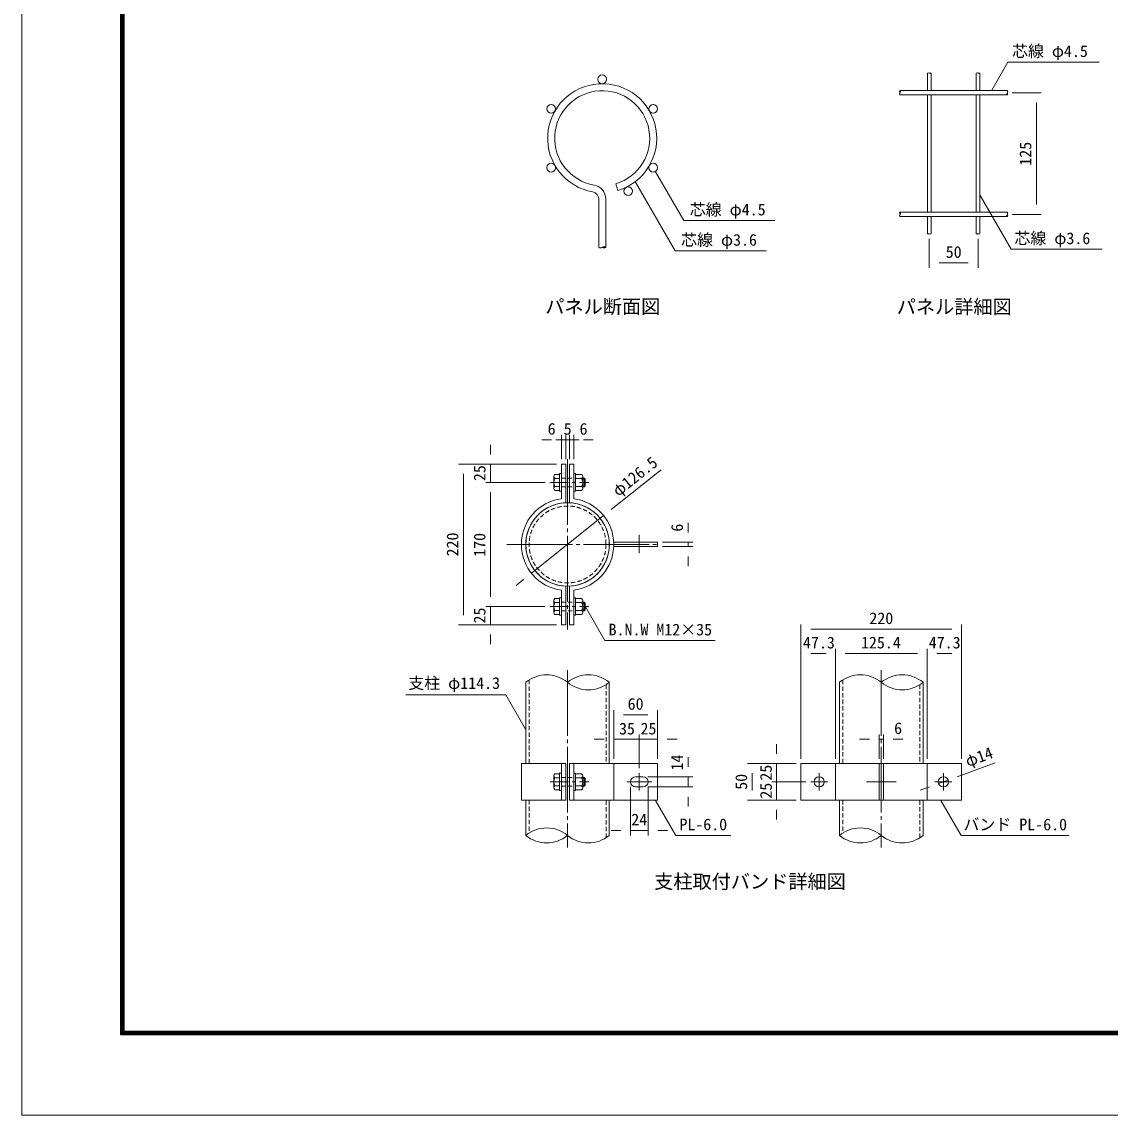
# Model space of a CAD drawing. Units: millimetres, scale not verified, with parts at other scales. Extents: x -6299 to 6301, y -4455 to 4455.
# Drawn here: x -6299 to -1829, y -4455 to 36 of the extents above; entities that cross this region are included whole.
import ezdxf
from ezdxf.enums import TextEntityAlignment as Align

# ---------------------------------------------------------------- set-up
doc = ezdxf.new("R2010")
doc.units = ezdxf.units.MM
doc.header["$LTSCALE"] = 15
for name, pattern in [('CHAIN1', [8, 5, -1, 1, -1]), ('DASHED1', [1.8, 1.2, -0.6]), ('LONG_CHAIN', [21, 18, -1, 1, -1])]:
    doc.linetypes.add(name, pattern=pattern)
for name, color, linetype, lineweight in [('0-0_D-STR-TXT', 7, 'Continuous', 9), ('0-1_D-TTL', 7, 'Continuous', 9), ('0-2_D-TTL-TXT', 7, 'Continuous', 9), ('0-3_D-STR2', 7, 'Continuous', 9), ('0-4_D-STR-DIM', 7, 'Continuous', 9), ('0-5_0', 7, 'Continuous', 9), ('0-7_D-BMK', 2, 'LONG_CHAIN', 9), ('0-8_D-STR3', 3, 'Continuous', 9), ('0-A_GR', 7, 'Continuous', 9), ('0-C_CENTER', 2, 'CHAIN1', 9)]:
    doc.layers.add(name, color=color, linetype=linetype, lineweight=lineweight)
doc.styles.add('ＭＳ ゴシック', font='')
doc.styles.get('ＭＳ ゴシック').set_extended_font_data('MS Gothic')

msp = doc.modelspace()

# ---------------------------------------------------------------- linework, layer by layer
at = {"layer": '0-0_D-STR-TXT'}
for points in [[(-1874.58, -128.9), (-2248.89, -128.9), (-2315.16, -243.69)], [(-3206.21, -779.69), (-3580.52, -779.69), (-3695.84, -579.95)], [(-3241.79, -904.25), (-3616.1, -904.25), (-3779.12, -621.89)], [(-1861.88, -897.73), (-2236.19, -897.73), (-2363.6, -677.05)], [(-3452.03, -2505.25), (-3904.45, -2505.25), (-3984.11, -2367.26)], [(-4722.13, -2728.12), (-4311.64, -2728.12), (-4230.16, -2869.25)], [(-3387.44, -3305.83), (-3613.42, -3305.83), (-3696.24, -3162.39)], [(-1998.31, -3305.83), (-2441.68, -3305.83), (-2524.5, -3162.39)]]:
    msp.add_lwpolyline(points, dxfattribs=at)
at = {"layer": '0-1_D-TTL', "color": 2}
msp.add_lwpolyline([(-6298.99, 4455), (6301.01, 4455), (6301.01, -4455), (-6298.99, -4455)], close=True, dxfattribs=at)
at = {"layer": '0-1_D-TTL'}
for points in [[(-5893.99, 4125), (5896.01, 4125), (5896.01, -4125), (-5893.99, -4125)], [(-5890.24, 4121.25), (5892.26, 4121.25), (5892.26, -4121.25), (-5890.24, -4121.25)], [(-5886.49, 4117.5), (5888.51, 4117.5), (5888.51, -4117.5), (-5886.49, -4117.5)], [(-5882.74, 4113.75), (5884.76, 4113.75), (5884.76, -4113.75), (-5882.74, -4113.75)], [(-5878.99, 4110), (5881.01, 4110), (5881.01, -4110), (-5878.99, -4110)]]:
    msp.add_lwpolyline(points, close=True, dxfattribs=at)
at = {"layer": '0-3_D-STR2'}
for p, q in [((-2579, -174.43), (-2579, -245.43)), ((-2564.6, -174.43), (-2564.6, -245.43)), ((-2379, -174.43), (-2379, -245.43)), ((-2364.6, -174.43), (-2364.6, -245.43)), ((-2691.8, -245.43), (-2251.8, -245.43)), ((-2691.8, -263.43), (-2251.8, -263.43)), ((-2579, -263.43), (-2579, -745.43)), ((-2564.6, -263.43), (-2564.6, -745.43)), ((-2379, -263.43), (-2379, -745.43)), ((-2364.6, -263.43), (-2364.6, -745.43)), ((-3859.64, -628.69), (-3851.41, -656.29)), ((-3929.82, -889.89), (-3929.82, -690.71)), ((-3901.02, -889.89), (-3901.02, -690.71)), ((-2691.8, -745.43), (-2251.8, -745.43)), ((-2691.8, -763.43), (-2251.8, -763.43)), ((-2579, -763.43), (-2579, -834.43)), ((-2564.6, -763.43), (-2564.6, -834.43)), ((-2379, -763.43), (-2379, -834.43)), ((-2364.6, -763.43), (-2364.6, -834.43))]:
    msp.add_line(p, q, dxfattribs=at)
for centre in [(-3915.42, -199.63), (-4125, -320.63), (-3705.84, -320.63), (-4125, -562.63), (-3705.84, -562.63), (-3808.88, -658.92)]:
    msp.add_circle(centre, 18, dxfattribs=at)
for centre, radius, start, end in [((-3915.42, -441.63), 224, 286.60421, 260.16066), ((-3915.42, -441.63), 195.2, 286.60421, 260.16066), ((-3958.62, -690.71), 28.8, 0, 80.16066), ((-3958.62, -690.71), 57.6, 0, 80.16066)]:
    msp.add_arc(centre, radius, start, end, dxfattribs=at)
at = {"layer": '0-4_D-STR-DIM'}
for p, q in [((-2231.8, -254.43), (-2111.8, -254.43)), ((-2131.8, -714.43), (-2131.8, -294.43)), ((-2231.8, -754.43), (-2111.8, -754.43)), ((-2571.8, -854.43), (-2571.8, -974.15)), ((-2371.8, -854.43), (-2371.8, -974.15)), ((-2531.8, -954.15), (-2411.8, -954.15)), ((-4083.21, -1760.53), (-4083.21, -1660.53)), ((-4065.21, -1760.49), (-4065.21, -1660.53)), ((-4065.21, -1760.49), (-4065.21, -1660.53)), ((-4050.21, -1760.53), (-4050.21, -1660.53)), ((-4050.21, -1760.49), (-4050.21, -1660.53)), ((-4032.21, -1760.53), (-4032.21, -1660.53)), ((-4373.72, -1740.53), (-4373.72, -1700.53)), ((-4123.21, -1680.53), (-4163.21, -1680.53)), ((-4065.21, -1680.53), (-4105.21, -1680.53)), ((-4050.21, -1680.53), (-4090.21, -1680.53)), ((-4083.21, -1680.53), (-4065.21, -1680.53)), ((-4050.21, -1680.53), (-4065.21, -1680.53)), ((-4065.21, -1680.53), (-4025.21, -1680.53)), ((-4050.21, -1680.53), (-4010.21, -1680.53)), ((-4032.21, -1680.53), (-4050.21, -1680.53)), ((-3992.21, -1680.53), (-3952.21, -1680.53)), ((-4103.21, -1780.53), (-4505.16, -1780.53)), ((-4103.21, -1780.53), (-4393.72, -1780.53)), ((-4373.72, -1855.53), (-4373.72, -1780.53)), ((-4485.16, -2400.53), (-4485.16, -1820.53)), ((-3673.63, -1803.7), (-3878.34, -1966.98)), ((-4149.11, -1855.53), (-4393.72, -1855.53)), ((-4149.11, -1855.53), (-4393.72, -1855.53)), ((-4373.72, -2325.53), (-4373.72, -1895.53)), ((-4373.72, -1895.53), (-4373.72, -1935.53)), ((-4206.29, -2228.56), (-3909.61, -1991.92)), ((-3562.97, -2061.53), (-3562.97, -2021.53)), ((-3667.97, -2101.53), (-3542.97, -2101.53)), ((-3562.97, -2119.53), (-3562.97, -2101.53)), ((-3667.97, -2119.53), (-3542.97, -2119.53)), ((-3562.97, -2159.53), (-3562.97, -2199.53)), ((-4373.72, -2325.53), (-4373.72, -2285.53)), ((-4237.56, -2253.5), (-4268.83, -2278.44)), ((-4149.11, -2365.53), (-4393.72, -2365.53)), ((-4149.11, -2365.53), (-4393.72, -2365.53)), ((-4373.72, -2440.53), (-4373.72, -2365.53)), ((-4103.21, -2440.53), (-4505.16, -2440.53)), ((-4103.21, -2440.53), (-4393.72, -2440.53)), ((-3099.13, -2990.66), (-3099.13, -2438.76)), ((-3059.13, -2458.76), (-2479.13, -2458.76)), ((-2439.13, -2990.66), (-2439.13, -2438.76)), ((-4373.72, -2480.53), (-4373.72, -2520.53)), ((-3099.13, -2990.66), (-3099.13, -2538.76)), ((-3059.13, -2558.76), (-2997.23, -2558.76)), ((-2957.23, -2990.66), (-2957.23, -2538.76)), ((-2957.23, -2990.66), (-2957.23, -2538.76)), ((-2917.23, -2558.76), (-2621.03, -2558.76)), ((-2581.03, -2990.66), (-2581.03, -2538.76)), ((-2581.03, -2990.66), (-2581.03, -2538.76)), ((-2541.03, -2558.76), (-2479.13, -2558.76)), ((-2439.13, -2990.66), (-2439.13, -2538.76)), ((-3867.96, -2990.66), (-3867.96, -2790.66)), ((-3727.97, -2810.66), (-3827.96, -2810.66)), ((-3687.97, -2990.66), (-3687.97, -2790.66)), ((-3907.96, -2910.66), (-3947.96, -2910.66)), ((-3867.96, -2990.66), (-3867.96, -2890.66)), ((-3762.97, -2910.66), (-3867.96, -2910.66)), ((-3762.97, -3029.66), (-3762.97, -2890.62)), ((-3762.97, -3029.66), (-3762.97, -2890.66)), ((-3727.97, -2910.62), (-3762.97, -2910.62)), ((-3762.97, -2910.66), (-3722.97, -2910.66)), ((-3687.97, -2910.62), (-3727.97, -2910.62)), ((-3687.97, -2990.66), (-3687.97, -2890.62)), ((-3647.97, -2910.62), (-3607.97, -2910.62)), ((-2818.13, -2910.62), (-2858.13, -2910.62)), ((-2778.13, -2990.66), (-2778.13, -2890.62)), ((-2778.13, -2910.62), (-2760.13, -2910.62)), ((-2760.13, -2990.66), (-2760.13, -2890.62)), ((-2720.13, -2910.62), (-2680.13, -2910.62)), ((-3199.13, -2970.66), (-3199.13, -2930.66)), ((-3562.97, -3024.66), (-3562.97, -2984.66)), ((-2301.1, -3007.53), (-2456.86, -3064.66)), ((-3119.13, -3010.66), (-3319.13, -3010.66)), ((-3299.13, -3120.66), (-3299.13, -3050.66)), ((-3119.13, -3010.66), (-3219.13, -3010.66)), ((-3199.13, -3010.66), (-3199.13, -3050.66)), ((-3199.13, -3050.66), (-3199.13, -3085.66)), ((-3728.1, -3064.66), (-3542.97, -3064.66)), ((-3562.97, -3106.66), (-3562.97, -3064.66)), ((-3079.13, -3085.66), (-3219.13, -3085.66)), ((-3079.13, -3085.66), (-3219.13, -3085.66)), ((-3199.13, -3120.66), (-3199.13, -3085.66)), ((-2533.85, -3092.89), (-2494.42, -3078.43)), ((-3798.97, -3105.66), (-3798.97, -3305.66)), ((-3728.1, -3106.66), (-3542.97, -3106.66)), ((-3726.97, -3105.66), (-3726.97, -3305.66)), ((-3199.13, -3160.66), (-3199.13, -3120.66)), ((-2571.4, -3106.66), (-2608.96, -3120.43)), ((-3562.97, -3146.66), (-3562.97, -3186.66)), ((-3119.13, -3160.66), (-3319.13, -3160.66)), ((-3119.13, -3160.66), (-3219.13, -3160.66)), ((-3199.13, -3200.66), (-3199.13, -3240.66)), ((-3838.97, -3285.66), (-3878.97, -3285.66)), ((-3798.97, -3285.66), (-3726.97, -3285.66)), ((-3686.97, -3285.66), (-3646.97, -3285.66))]:
    msp.add_line(p, q, dxfattribs=at)
for centre, radius, start, end in [((-2575.4, -178.05), 5.11, 45.18146, 134.81854), ((-2568.2, -178.05), 5.11, 45.18146, 134.81854), ((-2568.2, -170.8), 5.11, 225.18146, 314.81854), ((-2375.4, -178.05), 5.11, 45.18146, 134.81854), ((-2368.2, -178.05), 5.11, 45.18146, 134.81854), ((-2368.2, -170.8), 5.11, 225.18146, 314.81854), ((-2687.27, -249.93), 6.38, 135.18146, 224.81854), ((-2687.27, -258.93), 6.38, 135.18146, 224.81854), ((-2696.33, -249.93), 6.38, 315.18146, 44.81854), ((-2247.27, -258.93), 6.38, 135.18146, 224.81854), ((-2256.33, -249.93), 6.38, 315.18146, 44.81854), ((-2256.33, -258.93), 6.38, 315.18146, 44.81854), ((-2687.27, -749.93), 6.38, 135.18146, 224.81854), ((-2687.27, -758.93), 6.38, 135.18146, 224.81854), ((-2696.33, -749.93), 6.38, 315.18146, 44.81854), ((-2247.27, -758.93), 6.38, 135.18146, 224.81854), ((-2256.33, -749.93), 6.38, 315.18146, 44.81854), ((-2256.33, -758.93), 6.38, 315.18146, 44.81854), ((-2575.4, -838.05), 5.11, 45.18146, 134.81854), ((-2575.4, -830.8), 5.11, 225.18146, 314.81854), ((-2568.2, -830.8), 5.11, 225.18146, 314.81854), ((-2375.4, -838.05), 5.11, 45.18146, 134.81854), ((-2375.4, -830.8), 5.11, 225.18146, 314.81854), ((-2368.2, -830.8), 5.11, 225.18146, 314.81854), ((-3922.62, -880.29), 12, 233.12027, 306.87973), ((-3908.22, -899.48), 12, 53.12027, 126.87973), ((-3908.22, -880.29), 12, 233.12027, 306.87973)]:
    msp.add_arc(centre, radius, start, end, dxfattribs=at)
at = {"layer": '0-5_0'}
for p, q in [((-4083.21, -1922.5), (-4083.21, -1780.53)), ((-4065.21, -1780.53), (-4083.21, -1780.53)), ((-4065.21, -1938.94), (-4065.21, -1780.53)), ((-4050.21, -1938.94), (-4050.21, -1780.53)), ((-4050.21, -1780.53), (-4032.21, -1780.53)), ((-4032.21, -1922.5), (-4032.21, -1780.53)), ((-4114.11, -1830.85), (-4114.11, -1880.21)), ((-4109.4, -1822.68), (-4090.11, -1822.68)), ((-4109.4, -1839.02), (-4090.11, -1839.02)), ((-4090.11, -1819.53), (-4090.11, -1891.53)), ((-4090.11, -1819.53), (-4083.21, -1819.53)), ((-4032.21, -1819.53), (-4025.31, -1819.53)), ((-4025.31, -1819.53), (-4025.31, -1891.53)), ((-4000.03, -1822.68), (-4025.31, -1822.68)), ((-4000.03, -1839.02), (-4025.31, -1839.02)), ((-3995.31, -1830.85), (-3995.31, -1880.21)), ((-3995.31, -1837.53), (-3989.61, -1837.53)), ((-3989.61, -1837.53), (-3989.61, -1873.53)), ((-3989.61, -1837.53), (-3985.11, -1842.03)), ((-4109.4, -1872.04), (-4090.11, -1872.04)), ((-4000.03, -1872.04), (-4025.31, -1872.04)), ((-3995.31, -1842.03), (-3985.11, -1842.03)), ((-3995.31, -1869.03), (-3985.11, -1869.03)), ((-3995.31, -1873.53), (-3989.61, -1873.53)), ((-3989.61, -1873.53), (-3985.11, -1869.03)), ((-3985.11, -1842.03), (-3985.11, -1869.03)), ((-4109.4, -1888.38), (-4090.11, -1888.38)), ((-4090.11, -1891.53), (-4083.21, -1891.53)), ((-4032.21, -1891.53), (-4025.31, -1891.53)), ((-4000.03, -1888.38), (-4025.31, -1888.38)), ((-3868.18, -2101.53), (-3687.97, -2101.53)), ((-3687.97, -2101.53), (-3687.97, -2119.53)), ((-3868.18, -2119.53), (-3687.97, -2119.53)), ((-4065.21, -2282.12), (-4065.21, -2440.53)), ((-4050.21, -2282.12), (-4050.21, -2440.53)), ((-4109.4, -2332.68), (-4090.11, -2332.68)), ((-4090.11, -2329.53), (-4090.11, -2401.53)), ((-4090.11, -2329.53), (-4083.21, -2329.53)), ((-4083.21, -2298.56), (-4083.21, -2440.53)), ((-4032.21, -2298.56), (-4032.21, -2440.53)), ((-4032.21, -2329.53), (-4025.31, -2329.53)), ((-4025.31, -2329.53), (-4025.31, -2401.53)), ((-4000.03, -2332.68), (-4025.31, -2332.68)), ((-4114.11, -2340.85), (-4114.11, -2390.21)), ((-4109.4, -2349.02), (-4090.11, -2349.02)), ((-4000.03, -2349.02), (-4025.31, -2349.02)), ((-3995.31, -2340.85), (-3995.31, -2390.21)), ((-3995.31, -2347.53), (-3989.61, -2347.53)), ((-3995.31, -2352.03), (-3985.11, -2352.03)), ((-3995.31, -2379.03), (-3985.11, -2379.03)), ((-3989.61, -2347.53), (-3989.61, -2383.53)), ((-3989.61, -2347.53), (-3985.11, -2352.03)), ((-3989.61, -2383.53), (-3985.11, -2379.03)), ((-3985.11, -2352.03), (-3985.11, -2379.03)), ((-4109.4, -2382.04), (-4090.11, -2382.04)), ((-4109.4, -2398.38), (-4090.11, -2398.38)), ((-4090.11, -2401.53), (-4083.21, -2401.53)), ((-4032.21, -2401.53), (-4025.31, -2401.53)), ((-4000.03, -2382.04), (-4025.31, -2382.04)), ((-4000.03, -2398.38), (-4025.31, -2398.38)), ((-3995.31, -2383.53), (-3989.61, -2383.53)), ((-4065.21, -2440.53), (-4083.21, -2440.53)), ((-4050.21, -2440.53), (-4032.21, -2440.53)), ((-4229.16, -2676.83), (-4229.16, -3010.66)), ((-3886.27, -2676.83), (-3886.27, -3010.66)), ((-2940.58, -2676.83), (-2940.58, -3010.66)), ((-2597.68, -2676.83), (-2597.68, -3010.66)), ((-4247.46, -3010.66), (-4065.21, -3010.66)), ((-4247.46, -3160.66), (-4247.46, -3010.66)), ((-4109.4, -3052.81), (-4090.11, -3052.81)), ((-4090.11, -3049.66), (-4090.11, -3121.66)), ((-4090.11, -3049.66), (-4083.21, -3049.66)), ((-4083.21, -3010.66), (-4083.21, -3160.66)), ((-4065.21, -3010.66), (-4065.21, -3160.66)), ((-4050.21, -3010.66), (-3687.97, -3010.66)), ((-4050.21, -3010.66), (-4050.21, -3160.66)), ((-4032.22, -3010.66), (-4032.22, -3160.66)), ((-4032.21, -3049.66), (-4025.31, -3049.66)), ((-4025.31, -3049.66), (-4025.31, -3121.66)), ((-4000.03, -3052.81), (-4025.31, -3052.81)), ((-3867.96, -3010.66), (-3867.96, -3160.66)), ((-3687.97, -3010.66), (-3687.97, -3160.66)), ((-3099.13, -3010.66), (-2439.13, -3010.66)), ((-3099.13, -3010.66), (-3099.13, -3160.66)), ((-2957.23, -3010.66), (-2957.23, -3160.66)), ((-2778.13, -3010.66), (-2778.13, -3160.66)), ((-2760.13, -3010.66), (-2760.13, -3160.66)), ((-2581.03, -3010.66), (-2581.03, -3160.66)), ((-2439.13, -3010.66), (-2439.13, -3160.66)), ((-4114.11, -3060.98), (-4114.11, -3110.34)), ((-4109.4, -3069.14), (-4090.11, -3069.14)), ((-4000.03, -3069.14), (-4025.31, -3069.14)), ((-3995.31, -3060.98), (-3995.31, -3110.34)), ((-3995.31, -3067.66), (-3989.61, -3067.66)), ((-3995.31, -3072.16), (-3985.11, -3072.16)), ((-3989.61, -3067.66), (-3989.61, -3103.66)), ((-3989.61, -3067.66), (-3985.11, -3072.16)), ((-3985.11, -3072.16), (-3985.11, -3099.16)), ((-3777.97, -3064.66), (-3747.97, -3064.66)), ((-4109.4, -3102.17), (-4090.11, -3102.17)), ((-4109.4, -3118.51), (-4090.11, -3118.51)), ((-4090.11, -3121.66), (-4083.21, -3121.66)), ((-4032.21, -3121.66), (-4025.31, -3121.66)), ((-4000.03, -3102.17), (-4025.31, -3102.17)), ((-4000.03, -3118.51), (-4025.31, -3118.51)), ((-3995.31, -3099.16), (-3985.11, -3099.16)), ((-3995.31, -3103.66), (-3989.61, -3103.66)), ((-3989.61, -3103.66), (-3985.11, -3099.16)), ((-3777.97, -3106.66), (-3747.97, -3106.66)), ((-4247.46, -3160.66), (-4065.21, -3160.66)), ((-4229.16, -3160.66), (-4229.16, -3305.83)), ((-4050.21, -3160.66), (-3687.97, -3160.66)), ((-3886.27, -3305.83), (-3886.27, -3160.66)), ((-3099.13, -3160.66), (-2439.13, -3160.66)), ((-2940.58, -3160.66), (-2940.58, -3305.83)), ((-2597.68, -3305.83), (-2597.68, -3160.66))]:
    msp.add_line(p, q, dxfattribs=at)
for centre in [(-3024.13, -3085.66), (-2514.13, -3085.66)]:
    msp.add_circle(centre, 21, dxfattribs=at)
for centre, radius, start, end in [((-4104.68, -1830.85), 9.43, 120, 240), ((-4082.84, -1855.53), 31.27, 148.12432, 211.87568), ((-4004.75, -1830.85), 9.43, 300, 60), ((-4026.59, -1855.53), 31.27, 328.12432, 31.87568), ((-4104.68, -1880.21), 9.43, 120, 240), ((-4004.75, -1880.21), 9.43, 300, 60), ((-4057.71, -2110.53), 189.75, 97.72319, 262.27681), ((-4057.71, -2110.53), 189.75, 277.72319, 82.27681), ((-4057.71, -2110.53), 171.75, 92.50279, 267.49721), ((-4057.71, -2110.53), 171.75, 272.50279, 87.49721), ((-4104.68, -2340.85), 9.43, 120, 240), ((-4004.75, -2340.85), 9.43, 300, 60), ((-4082.84, -2365.53), 31.27, 148.12432, 211.87568), ((-4026.59, -2365.53), 31.27, 328.12432, 31.87568), ((-4104.68, -2390.21), 9.43, 120, 240), ((-4004.75, -2390.21), 9.43, 300, 60), ((-4143.44, -2780.39), 134.44, 50.38442, 129.61558), ((-3971.99, -2780.39), 134.44, 50.38442, 129.61558), ((-2854.86, -2780.39), 134.44, 50.38442, 129.61558), ((-2683.41, -2780.39), 134.44, 50.38442, 129.61558), ((-3971.99, -2573.26), 134.44, 230.38442, 309.61558), ((-2683.41, -2573.26), 134.44, 230.38442, 309.61558), ((-4104.68, -3060.98), 9.43, 120, 240), ((-4004.75, -3060.98), 9.43, 300, 60), ((-4082.84, -3085.66), 31.27, 148.12432, 211.87568), ((-4026.59, -3085.66), 31.27, 328.12432, 31.87568), ((-3777.97, -3085.66), 21, 90, 270), ((-3747.97, -3085.66), 21, 270, 90), ((-4104.68, -3110.34), 9.43, 120, 240), ((-4004.75, -3110.34), 9.43, 300, 60), ((-4143.44, -3409.4), 134.44, 50.38442, 129.61558), ((-2854.86, -3409.4), 134.44, 50.38442, 129.61558), ((-4143.44, -3202.27), 134.44, 230.38442, 309.61558), ((-3971.99, -3202.27), 134.44, 230.38442, 309.61558), ((-2854.86, -3202.27), 134.44, 230.38442, 309.61558), ((-2683.41, -3202.27), 134.44, 230.38442, 309.61558)]:
    msp.add_arc(centre, radius, start, end, dxfattribs=at)
at = {"layer": '0-7_D-BMK'}
for p, q in [((-4057.71, -1760.05), (-4057.71, -2460.05)), ((-4307.71, -2110.53), (-3687.97, -2110.53)), ((-4057.71, -2626.83), (-4057.71, -3355.83)), ((-2769.13, -2626.83), (-2769.13, -3355.83)), ((-3762.97, -3049.66), (-3762.97, -3121.66)), ((-3024.13, -3050.66), (-3024.13, -3120.66)), ((-2514.13, -3050.66), (-2514.13, -3120.66)), ((-3813.97, -3085.66), (-3711.97, -3085.66)), ((-2989.13, -3085.66), (-3059.13, -3085.66)), ((-2707.96, -3085.66), (-2830.31, -3085.66)), ((-2549.13, -3085.66), (-2479.13, -3085.66))]:
    msp.add_line(p, q, dxfattribs=at)
at = {"layer": '0-8_D-STR3', "color": 4, "linetype": 'DASHED1'}
for p, q in [((-4215.66, -2667), (-4215.66, -3010.66)), ((-3899.77, -2686.66), (-3899.77, -3010.66)), ((-2927.08, -2667), (-2927.08, -3010.66)), ((-2611.18, -2686.66), (-2611.18, -3010.66)), ((-4215.66, -3160.66), (-4215.66, -3296.01)), ((-3899.77, -3315.66), (-3899.77, -3160.66)), ((-2927.08, -3160.66), (-2927.08, -3296.01)), ((-2611.18, -3315.66), (-2611.18, -3160.66))]:
    msp.add_line(p, q, dxfattribs=at)
msp.add_circle((-4057.71, -2110.53), 157.95, dxfattribs=at)
at = {"layer": '0-A_GR', "color": 4, "linetype": 'DASHED1'}
for p, q in [((-4083.21, -1837.53), (-4032.21, -1837.53)), ((-4083.21, -1873.53), (-4032.21, -1873.53)), ((-4083.21, -2347.53), (-4032.21, -2347.53)), ((-4083.21, -2383.53), (-4032.21, -2383.53)), ((-4083.21, -3067.66), (-4032.21, -3067.66)), ((-4083.21, -3103.66), (-4032.21, -3103.66))]:
    msp.add_line(p, q, dxfattribs=at)
at = {"layer": '0-A_GR', "color": 4}
msp.add_circle((-4057.71, -2110.53), 171.45, dxfattribs=at)
at = {"layer": '0-C_CENTER'}
for p, q in [((-4129.11, -1855.53), (-3970.11, -1855.53)), ((-3762.97, -2071.53), (-3762.97, -2149.53)), ((-4129.11, -2365.53), (-3970.11, -2365.53)), ((-4129.11, -3085.66), (-3970.11, -3085.66))]:
    msp.add_line(p, q, dxfattribs=at)

# ---------------------------------------------------------------- texts
at = {"layer": '0-0_D-STR-TXT', "style": 'ＭＳ ゴシック'}
for s, p in [('芯線 φ4.5', (-2232.22, -122.16)), ('芯線 φ4.5', (-3555.8, -772.94)), ('芯線 φ3.6', (-3591.38, -897.51)), ('芯線 φ3.6', (-2222.17, -890.99)), ('B.N.W M12×35', (-3889.09, -2498.5)), ('支柱 φ114.3', (-4711.86, -2718.33)), ('バンド PL-6.0', (-2431.62, -3299.21)), ('PL-6.0', (-3598.43, -3299.09))]:
    msp.add_text(s, height=48.06, dxfattribs=at).set_placement(p, align=Align.BOTTOM_LEFT)
at = {"layer": '0-2_D-TTL-TXT', "style": 'ＭＳ ゴシック'}
for s, p in [('パネル断面図', (-4149.33, -1179.21)), ('パネル詳細図', (-2705.71, -1180.12)), ('支柱取付バンド詳細図', (-3701.98, -3541.48))]:
    msp.add_text(s, height=57.73, dxfattribs=at).set_placement(p, align=Align.BOTTOM_LEFT)
at = {"layer": '0-4_D-STR-DIM', "style": 'ＭＳ ゴシック'}
for s, rotation, p in [('125', 90, (-2138.55, -554.43)), ('φ126.5', 38.576, (-3840.54, -1927.24)), ('25', 90, (-4380.47, -1850.13)), ('220', 90, (-4491.91, -2159.53)), ('6', 90, (-3569.71, -2057.76)), ('170', 90, (-4380.47, -2161.18)), ('25', 90, (-4380.47, -2435.13)), ('φ14', 20.139, (-2408.44, -3038.91)), ('14', 90, (-3569.71, -3039.18)), ('25', 90, (-3204.35, -3080.72)), ('50', 90, (-3305.88, -3118.28)), ('25', 90, (-3204.35, -3154.8))]:
    msp.add_text(s, height=48.06, rotation=rotation, dxfattribs=at).set_placement(p, align=Align.BOTTOM_LEFT)
for s, p in [('50', (-2504.43, -947.4)), ('6', (-4139.44, -1673.78)), ('5', (-4073.44, -1673.78)), ('6', (-4008.44, -1673.78)), ('220', (-2818.13, -2452.01)), ('47.3', (-3090.59, -2552.01)), ('125.4', (-2852.41, -2552.01)), ('47.3', (-2574.18, -2552.01)), ('60', (-3810.97, -2803.91)), ('35', (-3846.33, -2905.76)), ('25', (-3758.02, -2905.4)), ('6', (-2716.36, -2903.87)), ('24', (-3795.84, -3278.91))]:
    msp.add_text(s, height=48.06, dxfattribs=at).set_placement(p, align=Align.BOTTOM_LEFT)

doc.saveas('drawing.dxf')
